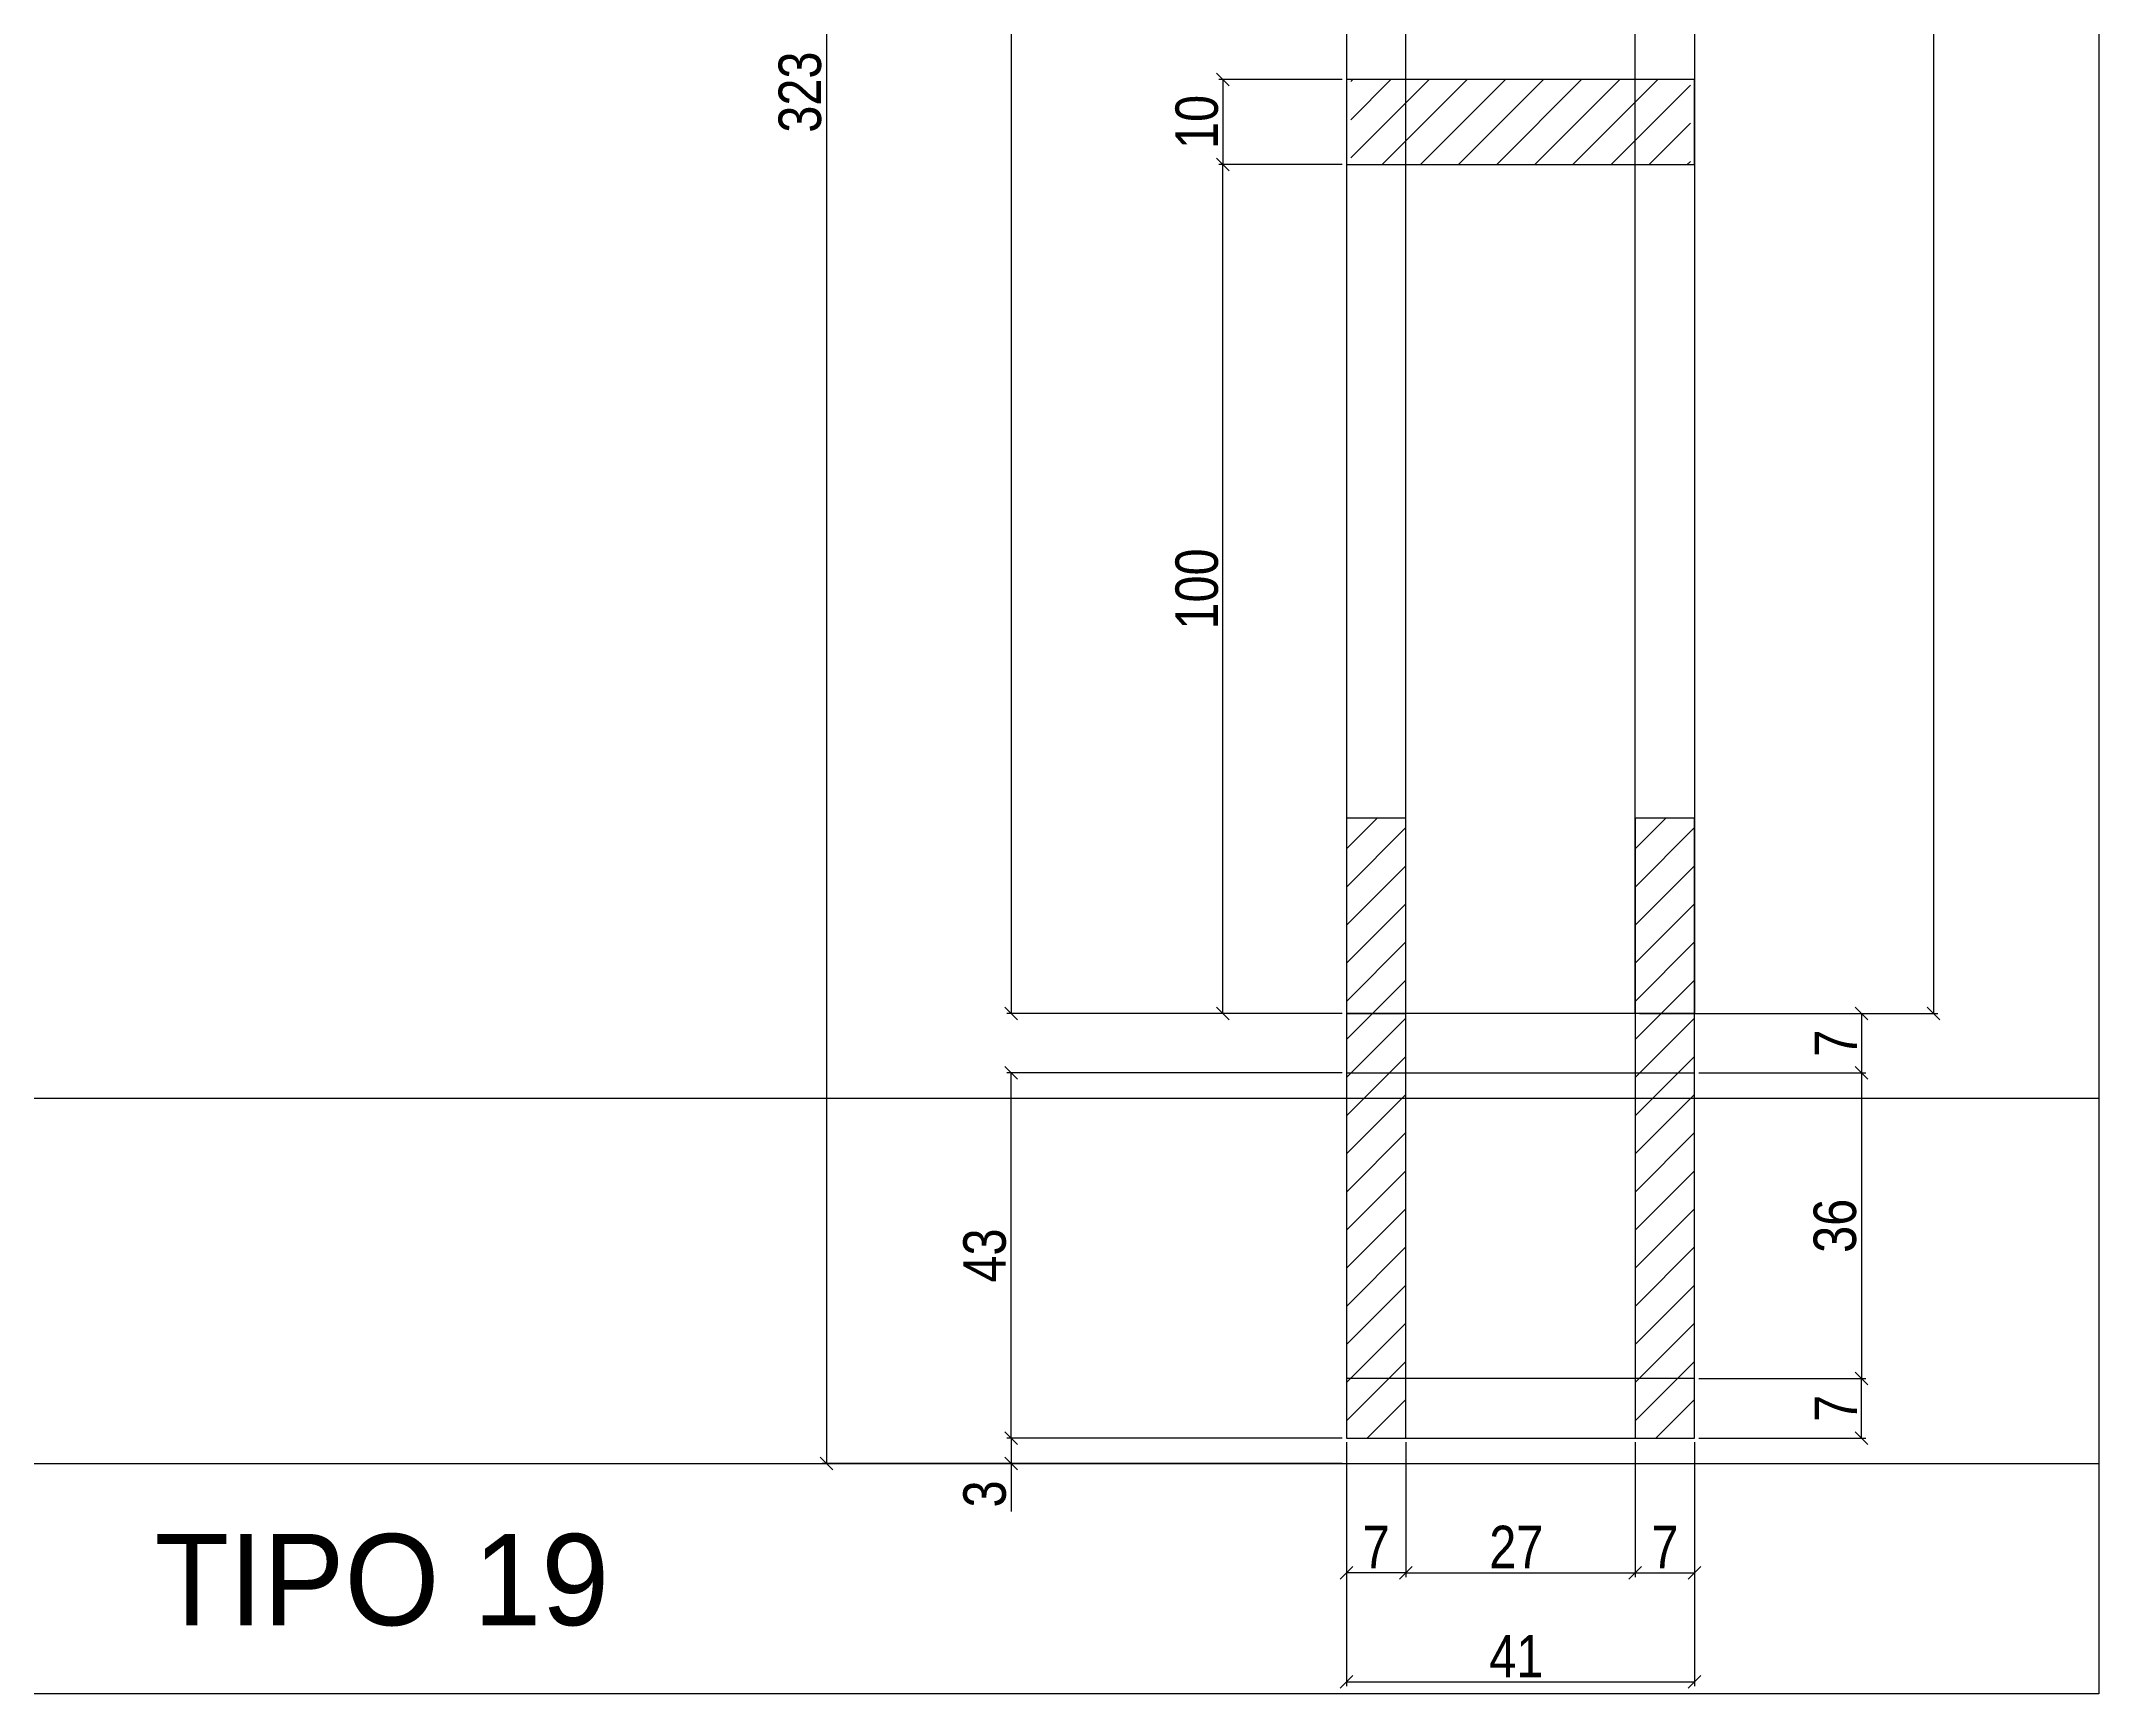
# Model space of a CAD drawing. Header units: millimetres. Extents: x 4248 to 7961, y 1155 to 5765.
# Drawn here: x 5261.4 to 5746.1, y 1155.4 to 1544.7 of the extents above; entities that cross this region are included whole.
import ezdxf

# ---------------------------------------------------------------- set-up
doc = ezdxf.new("R2010")
doc.units = ezdxf.units.MM
for name, color, linetype in [('1', 1, 'Continuous'), ('COTA', 241, 'Continuous'), ('Painéis', 200, 'Continuous'), ('SARR_7x7', 40, 'Continuous'), ('TIRAS REESCORAMENTO', 252, 'Continuous'), ('VIGAS', 3, 'Continuous')]:
    doc.layers.add(name, color=color, linetype=linetype)
doc.styles.add('COTA TECNICA 2X', font='techl___.ttf', dxfattribs={"height": 10})
doc.styles.add('ROMAS860', font='ROMAS860.SHX', dxfattribs={"height": 8.5})
doc.dimstyles.new('SECAO', dxfattribs={"dimscale": 0.333333, "dimtxt": 5, "dimasz": 9, "dimexe": 3, "dimexo": 3, "dimgap": 3, "dimtad": 1, "dimdec": 1, "dimlfac": 0.5, "dimzin": 12, "dimdsep": 46, "dimtxsty": 'COTA TECNICA 2X', "dimblk1": 'OBLIQUE', "dimblk2": 'OBLIQUE', "dimsah": 1, "dimcen": 0.9, "dimclrd": 4, "dimclre": 4, "dimclrt": 240, "dimadec": 1, "dimazin": 3, "dimtfac": 1, "dimtdec": 1, "dimtmove": 0, "dimatfit": 3, "dimfxl": 1, "dimtolj": 1, "dimtzin": 12, "dimarcsym": 0})

# ---------------------------------------------------------------- blocks, each defined once
blk = doc.blocks.new('_Oblique')
at = {"layer": '1', "color": 0, "lineweight": -2}
blk.add_line((-0.5, -0.5), (0.5, 0.5), dxfattribs=at)
blk = doc.blocks.new('*D522')
at = {"layer": 'COTA', "color": 4, "lineweight": -2, "transparency": 16777216}
for p, q in [((5567.84, 1849.71), (5488.88, 1849.71)), ((5489.88, 1849.71), (5489.88, 1315.62)), ((5567.84, 1315.62), (5488.88, 1315.62))]:
    blk.add_line(p, q, dxfattribs=at)
at = {"layer": 'Defpoints', "color": 0, "transparency": 16777216}
for p in [(5568.84, 1849.71), (5489.88, 1315.62), (5568.84, 1315.62)]:
    blk.add_point(p, dxfattribs=at)
at = {"layer": 'COTA', "color": 4, "lineweight": -2, "transparency": 16777216, "xscale": 3, "yscale": 3, "zscale": 3}
for p, rotation in [((5489.88, 1849.71), 90), ((5489.88, 1315.62), 270)]:
    blk.add_blockref('_Oblique', p, dxfattribs=dict(at, rotation=rotation))
at = {"layer": 'COTA', "color": 240, "transparency": 16777216, "insert": (5483.77, 1582.67), "char_height": 10, "attachment_point": 5, "rotation": 90, "style": 'COTA TECNICA 2X'}
blk.add_mtext('\\A1;267', dxfattribs=at)
blk = doc.blocks.new('*D523')
at = {"layer": 'COTA', "color": 4, "lineweight": -2, "transparency": 16777216}
for p, q in [((5568.84, 1214.62), (5568.84, 1157.17)), ((5650.84, 1214.62), (5650.84, 1157.17)), ((5568.84, 1158.17), (5650.84, 1158.17))]:
    blk.add_line(p, q, dxfattribs=at)
at = {"layer": 'Defpoints', "color": 0, "transparency": 16777216}
for p in [(5568.84, 1215.62), (5650.84, 1215.62), (5650.84, 1158.17)]:
    blk.add_point(p, dxfattribs=at)
at = {"layer": 'COTA', "color": 4, "lineweight": -2, "transparency": 16777216, "xscale": 3, "yscale": 3, "zscale": 3, "rotation": 180}
blk.add_blockref('_Oblique', (5568.84, 1158.17), dxfattribs=at)
at = {"layer": 'COTA', "color": 4, "lineweight": -2, "transparency": 16777216, "xscale": 3, "yscale": 3, "zscale": 3}
blk.add_blockref('_Oblique', (5650.84, 1158.17), dxfattribs=at)
at = {"layer": 'COTA', "color": 240, "transparency": 16777216, "insert": (5608.84, 1164.24), "char_height": 10, "attachment_point": 5, "style": 'COTA TECNICA 2X'}
blk.add_mtext('\\A1;41', dxfattribs=at)
blk = doc.blocks.new('*D524')
at = {"layer": 'COTA', "color": 4, "lineweight": -2, "transparency": 16777216}
for p, q in [((5582.84, 1214.62), (5582.84, 1182.88)), ((5636.84, 1214.62), (5636.84, 1182.88)), ((5582.84, 1183.88), (5636.84, 1183.88))]:
    blk.add_line(p, q, dxfattribs=at)
at = {"layer": 'Defpoints', "color": 0, "transparency": 16777216}
for p in [(5582.84, 1215.62), (5636.84, 1215.62), (5636.84, 1183.88)]:
    blk.add_point(p, dxfattribs=at)
at = {"layer": 'COTA', "color": 4, "lineweight": -2, "transparency": 16777216, "xscale": 3, "yscale": 3, "zscale": 3, "rotation": 180}
blk.add_blockref('_Oblique', (5582.84, 1183.88), dxfattribs=at)
at = {"layer": 'COTA', "color": 4, "lineweight": -2, "transparency": 16777216, "xscale": 3, "yscale": 3, "zscale": 3}
blk.add_blockref('_Oblique', (5636.84, 1183.88), dxfattribs=at)
at = {"layer": 'COTA', "color": 240, "transparency": 16777216, "insert": (5608.84, 1189.96), "char_height": 10, "attachment_point": 5, "style": 'COTA TECNICA 2X'}
blk.add_mtext('\\A1;27', dxfattribs=at)
blk = doc.blocks.new('*D525')
at = {"layer": 'COTA', "color": 4, "lineweight": -2, "transparency": 16777216}
blk.add_line((5636.84, 1183.88), (5650.84, 1183.88), dxfattribs=at)
at = {"layer": 'Defpoints', "color": 0, "transparency": 16777216}
for p in [(5636.84, 1183.88), (5650.84, 1183.88), (5650.84, 1183.88)]:
    blk.add_point(p, dxfattribs=at)
at = {"layer": 'COTA', "color": 4, "lineweight": -2, "transparency": 16777216, "xscale": 3, "yscale": 3, "zscale": 3, "rotation": 180}
blk.add_blockref('_Oblique', (5636.84, 1183.88), dxfattribs=at)
at = {"layer": 'COTA', "color": 4, "lineweight": -2, "transparency": 16777216, "xscale": 3, "yscale": 3, "zscale": 3}
blk.add_blockref('_Oblique', (5650.84, 1183.88), dxfattribs=at)
at = {"layer": 'COTA', "color": 240, "transparency": 16777216, "insert": (5643.84, 1189.96), "char_height": 10, "attachment_point": 5, "style": 'COTA TECNICA 2X'}
blk.add_mtext('\\A1;7', dxfattribs=at)
blk = doc.blocks.new('*D526')
at = {"layer": 'COTA', "color": 4, "lineweight": -2, "transparency": 16777216}
blk.add_line((5582.84, 1183.88), (5568.84, 1183.88), dxfattribs=at)
at = {"layer": 'Defpoints', "color": 0, "transparency": 16777216}
for p in [(5568.84, 1183.88), (5568.84, 1183.88), (5582.84, 1183.88)]:
    blk.add_point(p, dxfattribs=at)
at = {"layer": 'COTA', "color": 4, "lineweight": -2, "transparency": 16777216, "xscale": 3, "yscale": 3, "zscale": 3, "rotation": 180}
blk.add_blockref('_Oblique', (5568.84, 1183.88), dxfattribs=at)
at = {"layer": 'COTA', "color": 4, "lineweight": -2, "transparency": 16777216, "xscale": 3, "yscale": 3, "zscale": 3}
blk.add_blockref('_Oblique', (5582.84, 1183.88), dxfattribs=at)
at = {"layer": 'COTA', "color": 240, "transparency": 16777216, "insert": (5575.84, 1189.96), "char_height": 10, "attachment_point": 5, "style": 'COTA TECNICA 2X'}
blk.add_mtext('\\A1;7', dxfattribs=at)
blk = doc.blocks.new('*D527')
at = {"layer": 'COTA', "color": 4, "lineweight": -2, "transparency": 16777216}
for p, q in [((5567.84, 1535.64), (5538.74, 1535.64)), ((5539.74, 1535.64), (5539.74, 1515.64)), ((5567.84, 1515.64), (5538.74, 1515.64))]:
    blk.add_line(p, q, dxfattribs=at)
at = {"layer": 'Defpoints', "color": 0, "transparency": 16777216}
for p in [(5568.84, 1535.64), (5539.74, 1515.64), (5568.84, 1515.64)]:
    blk.add_point(p, dxfattribs=at)
at = {"layer": 'COTA', "color": 4, "lineweight": -2, "transparency": 16777216, "xscale": 3, "yscale": 3, "zscale": 3}
for p, rotation in [((5539.74, 1535.64), 90), ((5539.74, 1515.64), 270)]:
    blk.add_blockref('_Oblique', p, dxfattribs=dict(at, rotation=rotation))
at = {"layer": 'COTA', "color": 240, "transparency": 16777216, "insert": (5533.63, 1525.64), "char_height": 10, "attachment_point": 5, "rotation": 90, "style": 'COTA TECNICA 2X'}
blk.add_mtext('\\A1;10', dxfattribs=at)
blk = doc.blocks.new('*D530')
at = {"layer": 'COTA', "color": 4, "lineweight": -2, "transparency": 16777216}
for p, q in [((5581.84, 1855.71), (5445.37, 1855.71)), ((5446.37, 1855.71), (5446.37, 1209.62)), ((5567.84, 1209.62), (5445.37, 1209.62))]:
    blk.add_line(p, q, dxfattribs=at)
at = {"layer": 'Defpoints', "color": 0, "transparency": 16777216}
for p in [(5582.84, 1855.71), (5446.37, 1209.62), (5568.84, 1209.62)]:
    blk.add_point(p, dxfattribs=at)
at = {"layer": 'COTA', "color": 4, "lineweight": -2, "transparency": 16777216, "xscale": 3, "yscale": 3, "zscale": 3}
for p, rotation in [((5446.37, 1855.71), 90), ((5446.37, 1209.62), 270)]:
    blk.add_blockref('_Oblique', p, dxfattribs=dict(at, rotation=rotation))
at = {"layer": 'COTA', "color": 240, "transparency": 16777216, "insert": (5440.15, 1532.67), "char_height": 10, "attachment_point": 5, "rotation": 90, "style": 'COTA TECNICA 2X'}
blk.add_mtext('\\A1;323', dxfattribs=at)
blk = doc.blocks.new('*D531')
at = {"layer": 'COTA', "color": 4, "lineweight": -2, "transparency": 16777216}
for p, q in [((5567.84, 1215.62), (5488.88, 1215.62)), ((5489.88, 1215.62), (5489.88, 1209.62)), ((5567.84, 1209.62), (5488.88, 1209.62)), ((5489.88, 1209.62), (5489.88, 1198.29))]:
    blk.add_line(p, q, dxfattribs=at)
at = {"layer": 'Defpoints', "color": 0, "transparency": 16777216}
for p in [(5568.84, 1215.62), (5489.88, 1209.62), (5568.84, 1209.62)]:
    blk.add_point(p, dxfattribs=at)
at = {"layer": 'COTA', "color": 4, "lineweight": -2, "transparency": 16777216, "xscale": 3, "yscale": 3, "zscale": 3}
for p, rotation in [((5489.88, 1215.62), 90), ((5489.88, 1209.62), 270)]:
    blk.add_blockref('_Oblique', p, dxfattribs=dict(at, rotation=rotation))
at = {"layer": 'COTA', "color": 240, "transparency": 16777216, "insert": (5483.66, 1202.46), "char_height": 10, "attachment_point": 5, "rotation": 90, "style": 'COTA TECNICA 2X'}
blk.add_mtext('\\A1;3', dxfattribs=at)
blk = doc.blocks.new('*D534')
at = {"layer": 'COTA', "color": 4, "lineweight": -2, "transparency": 16777216}
for p, q in [((5567.84, 1515.64), (5538.74, 1515.64)), ((5539.74, 1315.62), (5539.74, 1515.64)), ((5566.84, 1315.62), (5538.74, 1315.62))]:
    blk.add_line(p, q, dxfattribs=at)
at = {"layer": 'Defpoints', "color": 0, "transparency": 16777216}
for p in [(5539.74, 1515.64), (5568.84, 1515.64), (5567.84, 1315.62)]:
    blk.add_point(p, dxfattribs=at)
at = {"layer": 'COTA', "color": 4, "lineweight": -2, "transparency": 16777216, "xscale": 3, "yscale": 3, "zscale": 3}
for p, rotation in [((5539.74, 1515.64), 90), ((5539.74, 1315.62), 270)]:
    blk.add_blockref('_Oblique', p, dxfattribs=dict(at, rotation=rotation))
at = {"layer": 'COTA', "color": 240, "transparency": 16777216, "insert": (5533.63, 1415.63), "char_height": 10, "attachment_point": 5, "rotation": 90, "style": 'COTA TECNICA 2X'}
blk.add_mtext('\\A1;100', dxfattribs=at)
blk = doc.blocks.new('*D536')
at = {"layer": 'COTA', "color": 4, "lineweight": -2, "transparency": 16777216}
for p, q in [((5652.84, 1821.69), (5708.13, 1821.69)), ((5707.13, 1821.69), (5707.13, 1315.62)), ((5652.84, 1315.62), (5708.13, 1315.62))]:
    blk.add_line(p, q, dxfattribs=at)
at = {"layer": 'Defpoints', "color": 0, "transparency": 16777216}
for p in [(5651.84, 1821.69), (5651.84, 1315.62), (5707.13, 1315.62)]:
    blk.add_point(p, dxfattribs=at)
at = {"layer": 'COTA', "color": 4, "lineweight": -2, "transparency": 16777216, "xscale": 3, "yscale": 3, "zscale": 3}
for p, rotation in [((5707.13, 1821.69), 90), ((5707.13, 1315.62), 270)]:
    blk.add_blockref('_Oblique', p, dxfattribs=dict(at, rotation=rotation))
at = {"layer": 'COTA', "color": 240, "transparency": 16777216, "insert": (5700.91, 1568.66), "char_height": 10, "attachment_point": 5, "rotation": 90, "style": 'COTA TECNICA 2X'}
blk.add_mtext('\\A1;253', dxfattribs=at)
blk = doc.blocks.new('*D537')
at = {"layer": 'COTA', "color": 4, "lineweight": -2, "transparency": 16777216}
for p, q in [((5637.84, 1315.62), (5691.16, 1315.62)), ((5690.16, 1315.62), (5690.16, 1301.62)), ((5655.89, 1301.62), (5691.16, 1301.62))]:
    blk.add_line(p, q, dxfattribs=at)
at = {"layer": 'Defpoints', "color": 0, "transparency": 16777216}
for p in [(5636.84, 1315.62), (5654.89, 1301.62), (5690.16, 1301.62)]:
    blk.add_point(p, dxfattribs=at)
at = {"layer": 'COTA', "color": 4, "lineweight": -2, "transparency": 16777216, "xscale": 3, "yscale": 3, "zscale": 3}
for p, rotation in [((5690.16, 1315.62), 90), ((5690.16, 1301.62), 270)]:
    blk.add_blockref('_Oblique', p, dxfattribs=dict(at, rotation=rotation))
at = {"layer": 'COTA', "color": 240, "transparency": 16777216, "insert": (5684.09, 1308.62), "char_height": 10, "attachment_point": 5, "rotation": 90, "style": 'COTA TECNICA 2X'}
blk.add_mtext('\\A1;7', dxfattribs=at)
blk = doc.blocks.new('*D1207')
at = {"layer": 'COTA', "color": 4, "lineweight": -2, "transparency": 16777216}
for p, q in [((5567.84, 1301.62), (5488.88, 1301.62)), ((5489.88, 1215.62), (5489.88, 1301.62)), ((5567.84, 1215.62), (5488.88, 1215.62))]:
    blk.add_line(p, q, dxfattribs=at)
at = {"layer": 'Defpoints', "color": 0, "transparency": 16777216}
for p in [(5489.88, 1301.62), (5568.84, 1301.62), (5568.84, 1215.62)]:
    blk.add_point(p, dxfattribs=at)
at = {"layer": 'COTA', "color": 4, "lineweight": -2, "transparency": 16777216, "xscale": 3, "yscale": 3, "zscale": 3}
for p, rotation in [((5489.88, 1301.62), 90), ((5489.88, 1215.62), 270)]:
    blk.add_blockref('_Oblique', p, dxfattribs=dict(at, rotation=rotation))
at = {"layer": 'COTA', "color": 240, "transparency": 16777216, "insert": (5483.66, 1258.62), "char_height": 10, "attachment_point": 5, "rotation": 90, "style": 'COTA TECNICA 2X'}
blk.add_mtext('\\A1;43', dxfattribs=at)
blk = doc.blocks.new('*D1208')
at = {"layer": 'COTA', "color": 4, "lineweight": -2, "transparency": 16777216}
for p, q in [((5651.84, 1301.62), (5691.16, 1301.62)), ((5690.16, 1301.62), (5690.16, 1229.62)), ((5651.84, 1229.62), (5691.16, 1229.62))]:
    blk.add_line(p, q, dxfattribs=at)
at = {"layer": 'Defpoints', "color": 0, "transparency": 16777216}
for p in [(5650.84, 1301.62), (5650.84, 1229.62), (5690.16, 1229.62)]:
    blk.add_point(p, dxfattribs=at)
at = {"layer": 'COTA', "color": 4, "lineweight": -2, "transparency": 16777216, "xscale": 3, "yscale": 3, "zscale": 3}
for p, rotation in [((5690.16, 1301.62), 90), ((5690.16, 1229.62), 270)]:
    blk.add_blockref('_Oblique', p, dxfattribs=dict(at, rotation=rotation))
at = {"layer": 'COTA', "color": 240, "transparency": 16777216, "insert": (5683.94, 1265.62), "char_height": 10, "attachment_point": 5, "rotation": 90, "style": 'COTA TECNICA 2X'}
blk.add_mtext('\\A1;36', dxfattribs=at)
blk = doc.blocks.new('*D1209')
at = {"layer": 'COTA', "color": 4, "lineweight": -2, "transparency": 16777216}
for p, q in [((5651.84, 1229.62), (5691.16, 1229.62)), ((5690.16, 1215.62), (5690.16, 1229.62)), ((5651.84, 1215.62), (5691.16, 1215.62))]:
    blk.add_line(p, q, dxfattribs=at)
at = {"layer": 'Defpoints', "color": 0, "transparency": 16777216}
for p in [(5650.84, 1229.62), (5690.16, 1229.62), (5650.84, 1215.62)]:
    blk.add_point(p, dxfattribs=at)
at = {"layer": 'COTA', "color": 4, "lineweight": -2, "transparency": 16777216, "xscale": 3, "yscale": 3, "zscale": 3}
for p, rotation in [((5690.16, 1229.62), 90), ((5690.16, 1215.62), 270)]:
    blk.add_blockref('_Oblique', p, dxfattribs=dict(at, rotation=rotation))
at = {"layer": 'COTA', "color": 240, "transparency": 16777216, "insert": (5684.09, 1222.62), "char_height": 10, "attachment_point": 5, "rotation": 90, "style": 'COTA TECNICA 2X'}
blk.add_mtext('\\A1;7', dxfattribs=at)

msp = doc.modelspace()

# ---------------------------------------------------------------- hatches: boundary and pattern name
at = {"layer": 'COTA'}
h = msp.add_hatch(dxfattribs=at)
h.set_pattern_fill('ANSI31', color=256, scale=2, style=0)
h.set_pattern_definition([(45, (-20558.767, -195757.154), (-4.49012806, 4.49012806), [])])
h.paths.add_polyline_path([(5649.84, 1535.64), (5569.84, 1535.64), (5569.84, 1515.64), (5649.84, 1515.64)])
h = msp.add_hatch(dxfattribs=at)
h.set_pattern_fill('ANSI31', color=256, scale=2, style=0)
h.set_pattern_definition([(45, (-14275.382, -4507.569), (-4.490128, 4.490128), [])])
h.paths.add_polyline_path([(5568.84, 1215.62), (5582.84, 1215.62), (5582.84, 1361.62), (5568.84, 1361.62)])
h = msp.add_hatch(dxfattribs=at)
h.set_pattern_fill('ANSI31', color=256, scale=2, style=0)
h.set_pattern_definition([(45, (-14207.382, -4507.569), (-4.490128, 4.490128), [])])
h.paths.add_polyline_path([(5636.84, 1215.62), (5650.84, 1215.62), (5650.84, 1361.62), (5636.84, 1361.62)])

# ---------------------------------------------------------------- linework, layer by layer
at = {"linetype": 'Continuous'}
for points in [[(5590.84, 1301.62), (5650.84, 1301.62), (5650.84, 1315.62), (5568.84, 1315.62), (5568.84, 1301.62), (5590.84, 1301.62)], [(5590.84, 1215.62), (5650.84, 1215.62), (5650.84, 1229.62), (5568.84, 1229.62), (5568.84, 1215.62), (5590.84, 1215.62)]]:
    msp.add_lwpolyline(points, dxfattribs=at)
at = {"layer": 'COTA', "color": 1}
msp.add_line((4247.57, 1209.62), (5746.06, 1209.62), dxfattribs=at)
at = {"layer": 'Painéis'}
msp.add_lwpolyline([(5568.84, 1515.64), (5650.84, 1515.64), (5650.84, 1535.64), (5568.84, 1535.64), (5568.84, 1515.64)], dxfattribs=at)
for points in [[(5568.84, 1215.62), (5582.84, 1215.62), (5582.84, 1361.62), (5568.84, 1361.62)], [(5636.84, 1215.62), (5650.84, 1215.62), (5650.84, 1361.62), (5636.84, 1361.62)]]:
    msp.add_lwpolyline(points, close=True, dxfattribs=at)
at = {"layer": 'SARR_7x7', "linetype": 'Continuous'}
for points in [[(5568.84, 1315.62), (5582.84, 1315.62), (5582.84, 1849.71), (5568.84, 1849.71)], [(5650.84, 1315.62), (5636.84, 1315.62), (5636.84, 1821.69), (5650.84, 1821.69)]]:
    msp.add_lwpolyline(points, close=True, dxfattribs=at)
at = {"layer": 'TIRAS REESCORAMENTO', "linetype": 'ByBlock'}
msp.add_line((5746.06, 1295.62), (5246.56, 1295.62), dxfattribs=at)
at = {"layer": 'VIGAS'}
msp.add_lwpolyline([(5746.06, 1155.37), (5246.56, 1155.37), (5246.56, 1923.79), (5746.06, 1923.79)], close=True, dxfattribs=at)

# ---------------------------------------------------------------- texts
at = {"layer": 'COTA', "color": 7, "style": 'ROMAS860'}
msp.add_text('TIPO 19', height=21.505, dxfattribs=at).set_placement((5288.1, 1171.53))

# ---------------------------------------------------------------- dimensions: what is measured, and where the dimension line sits
at = {"layer": 'COTA', "color": 3}
for base, p1, p2, picture, middle in [((5446.37, 1209.62), (5582.84, 1855.71), (5568.84, 1209.62), '*D530', (5440.15, 1532.67)), ((5489.88, 1315.62), (5568.84, 1849.71), (5568.84, 1315.62), '*D522', (5483.77, 1582.67)), ((5707.13, 1315.62), (5651.84, 1821.69), (5651.84, 1315.62), '*D536', (5700.91, 1568.66)), ((5539.74, 1515.64), (5568.84, 1535.64), (5568.84, 1515.64), '*D527', (5533.63, 1525.64)), ((5539.74, 1515.64), (5567.84, 1315.62), (5568.84, 1515.64), '*D534', (5533.63, 1415.63)), ((5690.16, 1301.62), (5636.84, 1315.62), (5654.89, 1301.62), '*D537', (5684.09, 1308.62)), ((5489.88, 1301.62), (5568.84, 1215.62), (5568.84, 1301.62), '*D1207', (5483.66, 1258.62)), ((5690.16, 1229.62), (5650.84, 1301.62), (5650.84, 1229.62), '*D1208', (5683.94, 1265.62)), ((5489.88, 1209.62), (5568.84, 1215.62), (5568.84, 1209.62), '*D531', (5483.66, 1202.46))]:
    dim = msp.add_linear_dim(base=base, p1=p1, p2=p2, angle=90, dimstyle='SECAO', dxfattribs=at)
    dim.commit()
    dim.dimension.update_dxf_attribs({"geometry": picture, "text_midpoint": middle})
dim = msp.add_linear_dim(base=(5690.16, 1229.62), p1=(5650.84, 1215.62), p2=(5650.84, 1229.62), angle=90, dimstyle='SECAO', dxfattribs=at)
dim.commit()
dim.dimension.update_dxf_attribs({"geometry": '*D1209', "text_midpoint": (5690.16, 1222.62), "dimtype": 160})
for base, p1, p2, picture, middle in [((5650.84, 1158.17), (5568.84, 1215.62), (5650.84, 1215.62), '*D523', (5608.84, 1158.17)), ((5636.84, 1183.88), (5582.84, 1215.62), (5636.84, 1215.62), '*D524', (5608.84, 1183.88)), ((5650.84, 1183.88), (5636.84, 1183.88), (5650.84, 1183.88), '*D525', (5643.84, 1183.88))]:
    dim = msp.add_linear_dim(base=base, p1=p1, p2=p2, dimstyle='SECAO', dxfattribs=at)
    dim.commit()
    dim.dimension.update_dxf_attribs({"geometry": picture, "text_midpoint": middle, "dimtype": 160})
dim = msp.add_linear_dim(base=(5568.84, 1183.88), p1=(5582.84, 1183.88), p2=(5568.84, 1183.88), dimstyle='SECAO', dxfattribs=at)
dim.commit()
dim.dimension.update_dxf_attribs({"geometry": '*D526', "text_midpoint": (5575.84, 1189.96)})

doc.saveas('drawing.dxf')
